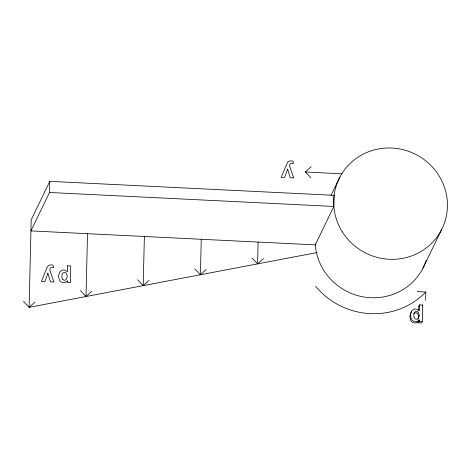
<?xml version="1.0" encoding="UTF-8"?>
<svg xmlns="http://www.w3.org/2000/svg" width="471" height="471" viewBox="0 0 471 471"><rect width="100%" height="100%" fill="white"/><g stroke="black" fill="none" stroke-linecap="round" stroke-linejoin="round"><path stroke-width="0.71" d="M49.508 192.48L49.779 181.353L334.122 195.324L333.851 206.451L315.276 244.879L30.933 230.908L49.508 192.48L333.851 206.451M91.833 291.231L86.01 296.512L87.518 233.693M149.03 280.345L143.208 285.626L144.385 236.483M206.227 269.465L200.405 274.746L201.252 239.28M263.419 258.579L257.602 263.866L258.12 242.07M315.276 244.879L315.293 244.184M418.672 310.725L418.778 306.174L419.42 304.849L422.687 305.008L422.287 321.693L421.645 323.018L418.589 322.87L419.06 320.227M419.42 304.849L419.278 310.919L417.383 309.382L415.251 309A4.433 4.28 25.8 0 0 413.355 309.535L412.131 310.507A5.246 5.069 25.8 0 0 411.607 311.16L410.571 314.416A12.211 11.799 25.8 0 0 410.524 315.517L411.271 318.891A5.252 5.075 25.8 0 0 411.895 319.833L412.855 320.757A4.445 4.298 25.8 0 0 414.674 321.569L414.922 321.616A5.075 4.904 25.8 0 0 415.593 321.669A4.304 4.162 25.8 0 0 417.665 321.198M418.589 322.87L419.231 321.54L419.272 319.785A4.751 4.592 25.8 0 1 417.659 321.187M425.619 300.357L425.819 292.014A73.635 71.156 25.8 0 1 315.611 286.262M419.155 315.935L418.118 318.614A2.443 2.361 25.8 0 1 416.499 319.25A2.749 2.655 25.8 0 1 416.217 319.226A2.296 2.22 25.8 0 1 414.88 318.637L414.044 317.33L413.791 315.523A10.992 10.621 25.8 0 1 413.821 314.781L414.133 313.156L414.904 312.032A2.267 2.19 25.8 0 1 416.346 311.496A2.396 2.314 25.8 0 1 417.907 312.038M418.107 319.091L418.513 317.26A9.968 9.632 25.8 0 0 418.519 316.53L418.195 314.669L417.259 313.374A2.396 2.314 25.8 0 0 415.705 312.826A2.267 2.19 25.8 0 0 414.262 313.356L413.785 313.892M49.779 181.353L31.198 219.786L29.102 307.339L317.13 252.538M331.066 195.306L339.885 177.067M423.017 268.046L441.592 229.613M422.257 305.891L422.687 305.008M34.925 302.058L29.102 307.339L23.55 301.499M310.901 177.844L305.343 172.003L311.166 166.722M305.343 172.003L342.034 173.805M417.288 291.596L425.819 292.014M418.778 306.174L419.39 306.203M419.231 321.54L422.287 321.693M417.901 312.049L418.837 313.345L419.161 315.205A9.968 9.632 25.8 0 1 419.155 315.935M62.937 279.615L62.101 278.314L61.848 276.506A10.992 10.621 25.8 0 1 61.872 275.765L62.19 274.14L62.961 273.015A2.267 2.19 25.8 0 1 64.397 272.479A2.396 2.314 25.8 0 1 65.964 273.021L66.894 274.328L67.218 276.189A9.968 9.632 25.8 0 1 67.212 276.919L66.175 279.597A2.443 2.361 25.8 0 1 64.556 280.233A2.749 2.655 25.8 0 1 64.268 280.21A2.296 2.22 25.8 0 1 62.931 279.621M252.044 258.02L257.602 263.866M194.853 268.906L200.405 274.746M137.656 279.786L143.208 285.626M80.459 290.672L86.01 296.512M418.642 321.116A4.751 4.592 25.8 0 1 417.018 322.511M411.489 311.831A5.246 5.069 25.8 0 0 410.965 312.485L409.929 315.741A12.211 11.799 25.8 0 0 409.888 316.842L410.63 320.221A5.252 5.075 25.8 0 0 411.254 321.157L412.213 322.082A4.445 4.298 25.8 0 0 414.033 322.894L414.286 322.941A5.075 4.904 25.8 0 0 414.951 322.994A4.304 4.162 25.8 0 0 417.029 322.523M426.184 260.451A57.244 55.319 25.8 0 1 364.925 297.148A57.244 55.319 25.8 0 1 315.211 243.943M67.477 265.832L67.329 271.902L65.44 270.366L63.308 269.983A4.433 4.28 25.8 0 0 61.413 270.519L60.182 271.49A5.246 5.069 25.8 0 0 59.664 272.144L58.628 275.4A12.211 11.799 25.8 0 0 58.581 276.501L59.328 279.874A5.252 5.075 25.8 0 0 59.947 280.816L60.912 281.74A4.445 4.298 25.8 0 0 62.731 282.553L62.979 282.6A5.075 4.904 25.8 0 0 63.65 282.653A4.304 4.162 25.8 0 0 65.722 282.182A4.751 4.592 25.8 0 0 67.341 280.775L67.288 282.523L70.344 282.677L70.744 265.991L67.477 265.832M47.889 273.204L44.898 281.599L41.419 281.428L46.888 267.911C47.336 264.484 54.489 263.248 53.453 267.64A6.388 6.17 25.8 0 0 52.134 267.404L51.286 267.504A1.666 1.613 25.8 0 0 50.503 268.028A5.358 5.181 25.8 0 0 49.685 269.771L53.953 282.041L50.479 281.87L47.889 273.204M287.651 169.089L284.655 177.485L281.181 177.314L287.693 161.977L289.8 160.87L293.062 161.07L293.215 163.519A6.388 6.17 25.8 0 0 291.896 163.29L291.049 163.39A1.666 1.613 25.8 0 0 290.266 163.914A5.358 5.181 25.8 0 0 289.441 165.657L293.71 177.926L290.236 177.755L287.651 169.089M342.335 231.909A57.244 55.319 25.8 0 0 440.797 231.114A57.244 55.319 25.8 0 0 388.575 147.982A57.244 55.319 25.8 0 0 342.335 231.909"/></g></svg>
